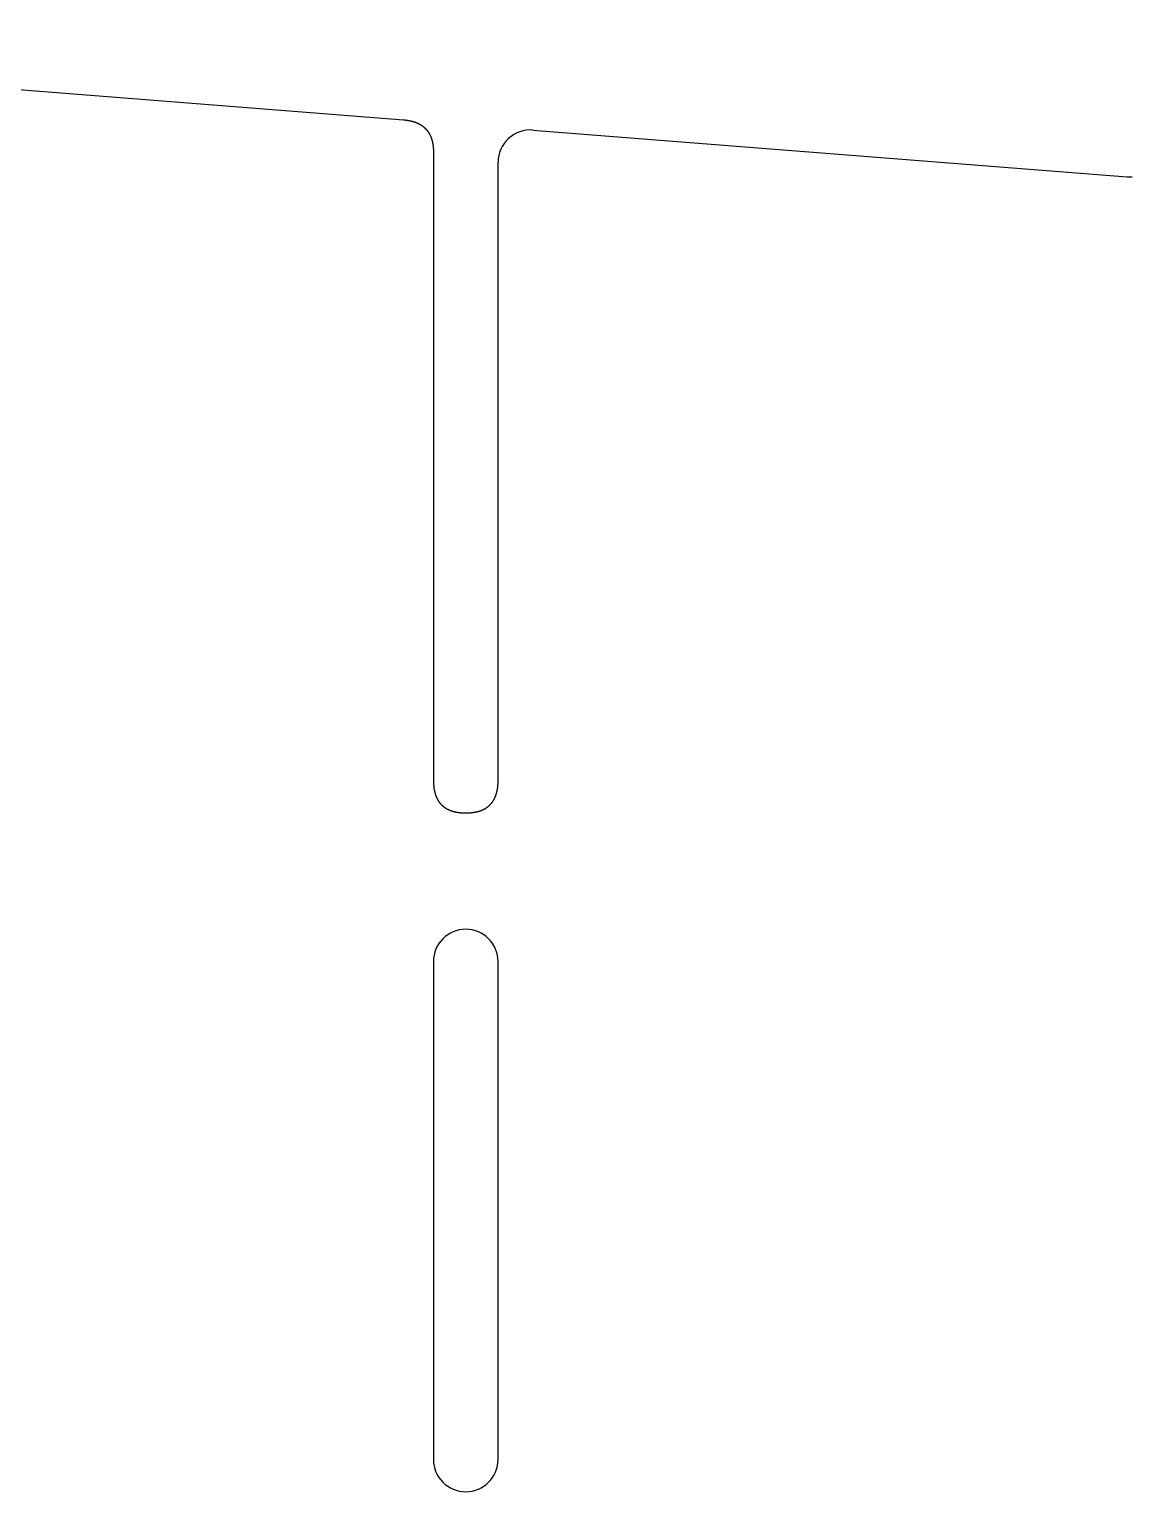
# Model space of a CAD drawing. Extents: x -174 to 104, y -42 to 61.
# Drawn here: x -69.04 to -35, y 1.22 to 46.45 of the extents above; entities that cross this region are included whole.
import ezdxf

# ---------------------------------------------------------------- set-up
doc = ezdxf.new("R2010")
doc.units = 0
doc.layers.add('BLACK', color=7, linetype='CONTINUOUS')

msp = doc.modelspace()

# ---------------------------------------------------------------- linework, layer by layer
at = {"layer": 'BLACK', "linetype": 'CONTINUOUS'}
for p, q in [((-93.068266, 46.453115), (-57.460938, 43.650757)), ((-57.460938, 43.650757), (-57.454877, 43.65027)), ((-57.454877, 43.65027), (-57.448835, 43.649764)), ((-57.448835, 43.649764), (-57.442832, 43.649242)), ((-57.442832, 43.649242), (-57.436849, 43.648701)), ((-57.436849, 43.648701), (-57.430903, 43.648144)), ((-57.430903, 43.648144), (-57.424978, 43.647568)), ((-57.424978, 43.647568), (-57.419089, 43.646976)), ((-57.419089, 43.646976), (-57.413221, 43.646365)), ((-57.413221, 43.646365), (-57.407389, 43.645739)), ((-57.407389, 43.645739), (-57.401577, 43.645094)), ((-57.401577, 43.645094), (-57.395802, 43.644433)), ((-57.395802, 43.644433), (-57.390046, 43.643755)), ((-57.390046, 43.643755), (-57.384327, 43.64306)), ((-57.384327, 43.64306), (-57.378627, 43.642348)), ((-57.378627, 43.642348), (-57.372963, 43.64162)), ((-57.372963, 43.64162), (-57.367317, 43.640874)), ((-57.367317, 43.640874), (-57.361708, 43.640113)), ((-57.361708, 43.640113), (-57.356118, 43.639334)), ((-57.356118, 43.639334), (-57.350563, 43.63854)), ((-57.350563, 43.63854), (-57.345027, 43.637729)), ((-57.345027, 43.637729), (-57.339526, 43.636902)), ((-57.339526, 43.636902), (-57.334043, 43.636058)), ((-57.334043, 43.636058), (-57.328595, 43.635199)), ((-57.328595, 43.635199), (-57.323166, 43.634323)), ((-57.323166, 43.634323), (-57.317772, 43.633431)), ((-57.317772, 43.633431), (-57.312395, 43.632523)), ((-57.312395, 43.632523), (-57.307053, 43.6316)), ((-57.307053, 43.6316), (-57.301729, 43.63066)), ((-57.301729, 43.63066), (-57.296439, 43.629706)), ((-57.296439, 43.629706), (-57.291167, 43.628734)), ((-57.291167, 43.628734), (-57.285928, 43.627749)), ((-57.285928, 43.627749), (-57.280707, 43.626746)), ((-57.280707, 43.626746), (-57.275519, 43.625729)), ((-57.275519, 43.625729), (-57.27035, 43.624696)), ((-57.27035, 43.624696), (-57.265213, 43.623649)), ((-57.265213, 43.623649), (-57.260094, 43.622584)), ((-57.260094, 43.622584), (-57.255007, 43.621506)), ((-57.255007, 43.621506), (-57.249938, 43.620412)), ((-57.249938, 43.620412), (-57.244901, 43.619304)), ((-57.244901, 43.619304), (-57.239881, 43.618179)), ((-57.239881, 43.618179), (-57.234893, 43.617041)), ((-57.234893, 43.617041), (-57.229923, 43.615886)), ((-57.229923, 43.615886), (-57.224984, 43.614718)), ((-57.224984, 43.614718), (-57.220063, 43.613534)), ((-57.220063, 43.613534), (-57.215172, 43.612336)), ((-57.215172, 43.612336), (-57.210299, 43.611122)), ((-57.210299, 43.611122), (-57.205457, 43.609895)), ((-57.205457, 43.609895), (-57.200631, 43.608652)), ((-57.200631, 43.608652), (-57.195836, 43.607396)), ((-57.195836, 43.607396), (-57.191059, 43.606124)), ((-57.191059, 43.606124), (-57.186311, 43.604839)), ((-57.186311, 43.604839), (-57.18158, 43.603538)), ((-57.18158, 43.603538), (-57.176879, 43.602224)), ((-57.176879, 43.602224), (-57.172195, 43.600894)), ((-57.172195, 43.600894), (-57.16754, 43.599552)), ((-57.16754, 43.599552), (-57.162902, 43.598194)), ((-57.162902, 43.598194), (-57.158293, 43.596823)), ((-57.158293, 43.596823), (-57.153701, 43.595437)), ((-57.153701, 43.595437), (-57.149137, 43.594038)), ((-57.149137, 43.594038), (-57.14459, 43.592624)), ((-57.14459, 43.592624), (-57.140072, 43.591197)), ((-57.140072, 43.591197), (-57.13557, 43.589754)), ((-57.13557, 43.589754), (-57.131096, 43.5883)), ((-57.131096, 43.5883), (-57.126639, 43.58683)), ((-57.126639, 43.58683), (-57.122209, 43.585348)), ((-57.122209, 43.585348), (-57.117796, 43.58385)), ((-57.117796, 43.58385), (-57.11341, 43.582341)), ((-57.11341, 43.582341), (-57.10904, 43.580816)), ((-57.10904, 43.580816), (-57.104698, 43.579279)), ((-57.104698, 43.579279), (-57.100372, 43.577727)), ((-57.100372, 43.577727), (-57.096072, 43.576163)), ((-57.096072, 43.576163), (-57.091789, 43.574584)), ((-57.091789, 43.574584), (-57.087532, 43.572993)), ((-57.087532, 43.572993), (-57.083292, 43.571387)), ((-57.083292, 43.571387), (-57.079077, 43.569769)), ((-57.079077, 43.569769), (-57.074879, 43.568136)), ((-57.074879, 43.568136), (-57.070706, 43.566492)), ((-57.070706, 43.566492), (-57.06655, 43.564832)), ((-57.06655, 43.564832), (-57.062418, 43.563161)), ((-57.062418, 43.563161), (-57.058303, 43.561475)), ((-57.058303, 43.561475), (-57.054213, 43.559777)), ((-57.054213, 43.559777), (-57.050139, 43.558065)), ((-57.050139, 43.558065), (-57.04609, 43.556341)), ((-57.04609, 43.556341), (-57.042057, 43.554603)), ((-57.042057, 43.554603), (-57.038048, 43.552853)), ((-57.038048, 43.552853), (-57.034055, 43.551088)), ((-57.034055, 43.551088), (-57.030086, 43.549312)), ((-57.030086, 43.549312), (-57.026133, 43.547521)), ((-57.026133, 43.547521), (-57.022203, 43.545718)), ((-57.022203, 43.545718), (-57.01829, 43.543902)), ((-57.01829, 43.543902), (-57.0144, 43.542074)), ((-57.0144, 43.542074), (-57.010526, 43.540231)), ((-57.010526, 43.540231), (-57.006675, 43.538377)), ((-57.006675, 43.538377), (-57.002839, 43.536509)), ((-57.002839, 43.536509), (-56.999027, 43.534629)), ((-56.999027, 43.534629), (-56.99523, 43.532735)), ((-56.99523, 43.532735), (-56.991456, 43.530829)), ((-56.991456, 43.530829), (-56.987697, 43.52891)), ((-56.987697, 43.52891), (-56.983961, 43.526979)), ((-56.983961, 43.526979), (-56.980241, 43.525033)), ((-56.980241, 43.525033), (-56.976542, 43.523077)), ((-56.976542, 43.523077), (-56.972859, 43.521106)), ((-56.972859, 43.521106), (-56.969198, 43.519124)), ((-56.969198, 43.519124), (-56.965552, 43.517128)), ((-56.965552, 43.517128), (-56.961927, 43.515121)), ((-56.961927, 43.515121), (-56.958318, 43.513099)), ((-56.958318, 43.513099), (-56.954731, 43.511066)), ((-56.954731, 43.511066), (-56.951158, 43.509019)), ((-56.951158, 43.509019), (-56.947607, 43.506961)), ((-56.947607, 43.506961), (-56.944071, 43.504889)), ((-56.944071, 43.504889), (-56.940555, 43.502806)), ((-56.940555, 43.502806), (-56.937055, 43.500708)), ((-56.937055, 43.500708), (-56.933575, 43.498599)), ((-56.933575, 43.498599), (-56.930111, 43.496477)), ((-56.930111, 43.496477), (-56.926667, 43.494343)), ((-56.926667, 43.494343), (-56.923238, 43.492195)), ((-56.923238, 43.492195), (-56.919828, 43.490036)), ((-56.919828, 43.490036), (-56.916434, 43.487862)), ((-56.916434, 43.487862), (-56.91306, 43.485678)), ((-56.91306, 43.485678), (-56.909701, 43.48348)), ((-56.909701, 43.48348), (-56.906361, 43.48127)), ((-56.906361, 43.48127), (-56.903036, 43.479046)), ((-56.903036, 43.479046), (-56.899731, 43.476811)), ((-56.899731, 43.476811), (-56.89644, 43.474562)), ((-56.89644, 43.474562), (-56.893168, 43.472302)), ((-56.893168, 43.472302), (-56.889912, 43.470028)), ((-56.889912, 43.470028), (-56.886674, 43.467743)), ((-56.886674, 43.467743), (-56.883451, 43.465443)), ((-56.883451, 43.465443), (-56.880247, 43.463133)), ((-56.880247, 43.463133), (-56.877057, 43.460808)), ((-56.877057, 43.460808), (-56.873886, 43.458472)), ((-56.873886, 43.458472), (-56.87073, 43.456122)), ((-56.87073, 43.456122), (-56.867591, 43.45376)), ((-56.867591, 43.45376), (-56.864468, 43.451385)), ((-56.864468, 43.451385), (-56.861362, 43.448998)), ((-56.861362, 43.448998), (-56.858272, 43.446597)), ((-56.858272, 43.446597), (-56.855199, 43.444185)), ((-56.855199, 43.444185), (-56.85214, 43.441759)), ((-56.85214, 43.441759), (-56.849099, 43.439321)), ((-56.849099, 43.439321), (-56.846073, 43.436869)), ((-56.846073, 43.436869), (-56.843064, 43.434406)), ((-56.843064, 43.434406), (-56.84007, 43.431929)), ((-56.84007, 43.431929), (-56.837093, 43.429439)), ((-56.837093, 43.429439), (-56.834131, 43.426937)), ((-56.834131, 43.426937), (-56.831185, 43.424422)), ((-56.831185, 43.424422), (-56.828254, 43.421893)), ((-56.828254, 43.421893), (-56.82534, 43.419352)), ((-56.82534, 43.419352), (-56.82244, 43.416798)), ((-56.82244, 43.416798), (-56.819557, 43.414231)), ((-56.819557, 43.414231), (-56.816689, 43.411651)), ((-56.816689, 43.411651), (-56.813836, 43.409058)), ((-56.813836, 43.409058), (-56.810999, 43.406452)), ((-56.810999, 43.406452), (-56.808177, 43.403833)), ((-56.808177, 43.403833), (-56.80537, 43.401201)), ((-56.80537, 43.401201), (-56.802579, 43.398556)), ((-56.802579, 43.398556), (-56.799803, 43.395897)), ((-56.799803, 43.395897), (-56.797042, 43.393226)), ((-56.797042, 43.393226), (-56.794297, 43.390541)), ((-56.794297, 43.390541), (-56.791566, 43.387843)), ((-56.791566, 43.387843), (-56.78885, 43.385132)), ((-56.78885, 43.385132), (-56.78615, 43.382407)), ((-56.78615, 43.382407), (-56.783464, 43.379669)), ((-56.783464, 43.379669), (-56.780793, 43.376918)), ((-56.780793, 43.376918), (-56.778137, 43.374154)), ((-56.778137, 43.374154), (-56.775496, 43.371376)), ((-56.775496, 43.371376), (-56.77287, 43.368584)), ((-56.77287, 43.368584), (-56.770259, 43.36578)), ((-56.770259, 43.36578), (-56.767662, 43.362961)), ((-56.767662, 43.362961), (-56.762513, 43.357283)), ((-56.762513, 43.357283), (-56.757422, 43.351551)), ((-56.757422, 43.351551), (-56.752389, 43.345764)), ((-56.752389, 43.345764), (-56.747414, 43.339922)), ((-56.747414, 43.339922), (-56.742498, 43.334024)), ((-56.742498, 43.334024), (-56.737638, 43.32807)), ((-56.737638, 43.32807), (-56.732836, 43.32206)), ((-56.732836, 43.32206), (-56.728091, 43.315993)), ((-56.728091, 43.315993), (-56.723403, 43.309868)), ((-56.723403, 43.309868), (-56.718772, 43.303687)), ((-56.718772, 43.303687), (-56.714197, 43.297447)), ((-56.714197, 43.297447), (-56.709679, 43.291149)), ((-56.709679, 43.291149), (-56.705217, 43.284793)), ((-56.705217, 43.284793), (-56.700811, 43.278377)), ((-56.700811, 43.278377), (-56.696461, 43.271901)), ((-56.696461, 43.271901), (-56.692168, 43.265366)), ((-56.692168, 43.265366), (-56.68793, 43.258769)), ((-56.68793, 43.258769), (-56.683748, 43.252112)), ((-56.683748, 43.252112), (-56.679622, 43.245393)), ((-56.679622, 43.245393), (-56.675552, 43.238612)), ((-56.675552, 43.238612), (-56.671537, 43.231768)), ((-56.671537, 43.231768), (-56.667579, 43.224861)), ((-56.667579, 43.224861), (-56.663675, 43.21789)), ((-56.663675, 43.21789), (-56.659828, 43.210855)), ((-56.659828, 43.210855), (-56.656037, 43.203755)), ((-56.656037, 43.203755), (-56.652301, 43.19659)), ((-56.652301, 43.19659), (-56.648621, 43.189359)), ((-56.648621, 43.189359), (-56.644998, 43.182061)), ((-56.644998, 43.182061), (-56.64143, 43.174696)), ((-56.64143, 43.174696), (-56.637918, 43.167263)), ((-56.637918, 43.167263), (-56.634463, 43.159763)), ((-56.634463, 43.159763), (-56.631064, 43.152193)), ((-56.631064, 43.152193), (-56.627722, 43.144553)), ((-56.627722, 43.144553), (-56.624436, 43.136844)), ((-56.624436, 43.136844), (-56.621207, 43.129063)), ((-56.621207, 43.129063), (-56.618035, 43.121211)), ((-56.618035, 43.121211), (-56.61492, 43.113287)), ((-56.61492, 43.113287), (-56.611863, 43.10529)), ((-56.611863, 43.10529), (-56.608864, 43.097219)), ((-56.608864, 43.097219), (-56.605922, 43.089075)), ((-56.605922, 43.089075), (-56.603038, 43.080855)), ((-56.603038, 43.080855), (-56.600213, 43.07256)), ((-56.600213, 43.07256), (-56.597446, 43.064188)), ((-56.597446, 43.064188), (-56.594738, 43.05574)), ((-56.594738, 43.05574), (-56.59209, 43.047214)), ((-56.59209, 43.047214), (-56.589501, 43.038609)), ((-56.589501, 43.038609), (-56.586971, 43.029926)), ((-56.586971, 43.029926), (-56.584502, 43.021162)), ((-56.584502, 43.021162), (-56.582093, 43.012318)), ((-56.582093, 43.012318), (-56.579746, 43.003392)), ((-56.579746, 43.003392), (-56.577459, 42.994384)), ((-56.577459, 42.994384), (-56.575234, 42.985294)), ((-56.575234, 42.985294), (-56.573071, 42.97612)), ((-56.573071, 42.97612), (-56.57097, 42.966861)), ((-53.460939, 43.33595), (-35.07845, 41.889217)), ((-56.57097, 42.966861), (-56.568933, 42.957517)), ((-56.568933, 42.957517), (-56.566958, 42.948087)), ((-56.566958, 42.948087), (-56.565047, 42.93857)), ((-56.565047, 42.93857), (-56.5632, 42.928966)), ((-56.5632, 42.928966), (-56.561418, 42.919273)), ((-56.561418, 42.919273), (-56.559701, 42.909491)), ((-56.559701, 42.909491), (-56.558049, 42.899619)), ((-56.558049, 42.899619), (-56.556463, 42.889656)), ((-56.556463, 42.889656), (-56.554944, 42.879601)), ((-56.554944, 42.879601), (-56.553492, 42.869454)), ((-56.553492, 42.869454), (-56.552107, 42.859214)), ((-56.552107, 42.859214), (-56.550791, 42.848879)), ((-56.550791, 42.848879), (-56.549543, 42.83845)), ((-56.549543, 42.83845), (-56.548364, 42.827924)), ((-56.548364, 42.827924), (-56.547256, 42.817302)), ((-56.547256, 42.817302), (-56.546217, 42.806582)), ((-56.546217, 42.806582), (-56.54525, 42.795763)), ((-56.54525, 42.795763), (-56.544354, 42.784846)), ((-56.544354, 42.784846), (-56.54353, 42.773828)), ((-56.54353, 42.773828), (-56.542779, 42.762709)), ((-56.542779, 42.762709), (-56.542101, 42.751487)), ((-56.542101, 42.751487), (-56.541497, 42.740163)), ((-56.541497, 42.740163), (-56.540969, 42.728736)), ((-56.540969, 42.728736), (-56.540515, 42.717203)), ((-56.540515, 42.717203), (-56.540138, 42.705565)), ((-56.540138, 42.705565), (-56.539837, 42.69382)), ((-56.539837, 42.69382), (-56.539613, 42.681968)), ((-56.539613, 42.681968), (-56.539468, 42.670008)), ((-56.539468, 42.670008), (-56.539402, 42.657938)), ((-56.539402, 42.657938), (-56.539397, 42.65384)), ((-56.539397, 42.65384), (-56.539397, 23.214758)), ((-54.539397, 23.214758), (-54.539397, 42.339033)), ((-56.539397, 23.214758), (-56.539387, 23.208443)), ((-56.539387, 23.208443), (-56.539357, 23.202149)), ((-56.539357, 23.202149), (-56.539307, 23.195894)), ((-56.539307, 23.195894), (-56.539238, 23.189659)), ((-56.539238, 23.189659), (-56.539148, 23.183464)), ((-56.539148, 23.183464), (-56.539039, 23.177288)), ((-56.539039, 23.177288), (-56.538911, 23.171151)), ((-56.538911, 23.171151), (-56.538763, 23.165034)), ((-56.538763, 23.165034), (-56.538596, 23.158956)), ((-56.538596, 23.158956), (-56.53841, 23.152897)), ((-56.53841, 23.152897), (-56.538204, 23.146876)), ((-56.538204, 23.146876), (-56.537979, 23.140875)), ((-56.537979, 23.140875), (-56.537736, 23.134911)), ((-56.537736, 23.134911), (-56.537474, 23.128967)), ((-56.537474, 23.128967), (-56.537193, 23.123061)), ((-56.537193, 23.123061), (-56.536893, 23.117173)), ((-56.536893, 23.117173), (-56.536574, 23.111323)), ((-56.536574, 23.111323), (-56.536237, 23.105491)), ((-56.536237, 23.105491), (-56.535882, 23.099697)), ((-56.535882, 23.099697), (-56.535508, 23.093921)), ((-56.535508, 23.093921), (-56.535116, 23.088182)), ((-56.535116, 23.088182), (-56.534706, 23.082462)), ((-56.534706, 23.082462), (-56.534278, 23.076777)), ((-56.534278, 23.076777), (-56.533831, 23.071112)), ((-56.533831, 23.071112), (-56.533367, 23.065482)), ((-54.545182, 23.068428), (-54.544293, 23.079718)), ((-54.544293, 23.079718), (-54.543475, 23.091116)), ((-54.543475, 23.091116), (-54.54273, 23.102624)), ((-54.54273, 23.102624), (-54.542058, 23.114242)), ((-54.542058, 23.114242), (-54.54146, 23.125972)), ((-54.54146, 23.125972), (-54.540937, 23.137814)), ((-54.540937, 23.137814), (-54.540489, 23.149769)), ((-54.540489, 23.149769), (-54.540116, 23.161839)), ((-54.540116, 23.161839), (-54.53982, 23.174024)), ((-54.53982, 23.174024), (-54.539602, 23.186325)), ((-54.539602, 23.186325), (-54.539462, 23.198743)), ((-54.539462, 23.198743), (-54.5394, 23.21128)), ((-54.5394, 23.21128), (-54.539397, 23.214758)), ((-56.533367, 23.065482), (-56.532884, 23.05987)), ((-56.532884, 23.05987), (-56.532385, 23.054294)), ((-56.532385, 23.054294), (-56.531867, 23.048737)), ((-56.531867, 23.048737), (-56.531332, 23.043214)), ((-56.531332, 23.043214), (-56.530779, 23.03771)), ((-56.530779, 23.03771), (-56.530209, 23.03224)), ((-56.530209, 23.03224), (-56.529621, 23.026788)), ((-56.529621, 23.026788), (-56.529017, 23.021371)), ((-56.529017, 23.021371), (-56.528394, 23.015972)), ((-56.528394, 23.015972), (-56.527755, 23.010607)), ((-56.527755, 23.010607), (-56.527098, 23.005259)), ((-56.527098, 23.005259), (-56.526426, 22.999945)), ((-56.526426, 22.999945), (-56.525735, 22.99465)), ((-56.525735, 22.99465), (-56.525028, 22.989387)), ((-56.525028, 22.989387), (-56.524304, 22.984142)), ((-56.524304, 22.984142), (-56.523564, 22.97893)), ((-56.523564, 22.97893), (-56.522806, 22.973736)), ((-56.522806, 22.973736), (-56.522033, 22.968574)), ((-56.522033, 22.968574), (-56.521242, 22.96343)), ((-56.521242, 22.96343), (-56.520435, 22.958317)), ((-56.520435, 22.958317), (-56.519612, 22.953223)), ((-56.519612, 22.953223), (-56.518773, 22.94816)), ((-56.518773, 22.94816), (-56.517917, 22.943114)), ((-56.517917, 22.943114), (-56.517045, 22.9381)), ((-56.517045, 22.9381), (-56.516157, 22.933103)), ((-56.516157, 22.933103), (-56.515253, 22.928138)), ((-56.515253, 22.928138), (-56.514333, 22.923189)), ((-56.514333, 22.923189), (-56.513398, 22.918271)), ((-56.513398, 22.918271), (-56.512445, 22.913371)), ((-56.512445, 22.913371), (-56.511479, 22.9085)), ((-56.511479, 22.9085), (-56.510495, 22.903647)), ((-56.510495, 22.903647), (-56.509497, 22.898824)), ((-56.509497, 22.898824), (-56.508481, 22.894017)), ((-56.508481, 22.894017), (-56.507452, 22.889241)), ((-56.507452, 22.889241), (-56.506406, 22.884481)), ((-56.506406, 22.884481), (-56.505346, 22.87975)), ((-56.505346, 22.87975), (-56.504269, 22.875037)), ((-56.504269, 22.875037), (-56.503178, 22.870352)), ((-56.503178, 22.870352), (-56.502071, 22.865684)), ((-56.502071, 22.865684), (-56.500949, 22.861045)), ((-56.500949, 22.861045), (-56.499812, 22.856422)), ((-56.499812, 22.856422), (-56.49866, 22.851828)), ((-56.49866, 22.851828), (-56.497492, 22.84725)), ((-56.497492, 22.84725), (-56.496311, 22.8427)), ((-56.496311, 22.8427), (-56.495113, 22.838166)), ((-56.495113, 22.838166), (-56.493902, 22.83366)), ((-56.493902, 22.83366), (-56.492674, 22.829171)), ((-56.492674, 22.829171), (-56.491433, 22.824709)), ((-56.491433, 22.824709), (-56.490176, 22.820263)), ((-56.490176, 22.820263), (-56.488906, 22.815844)), ((-56.488906, 22.815844), (-56.487619, 22.811441)), ((-56.487619, 22.811441), (-56.48632, 22.807065)), ((-56.48632, 22.807065), (-56.485004, 22.802706)), ((-56.485004, 22.802706), (-56.483676, 22.798372)), ((-56.483676, 22.798372), (-56.482331, 22.794055)), ((-56.482331, 22.794055), (-56.480974, 22.789763)), ((-56.480974, 22.789763), (-56.4796, 22.785488)), ((-56.4796, 22.785488), (-56.478214, 22.781238)), ((-56.478214, 22.781238), (-56.476812, 22.777004)), ((-56.476812, 22.777004), (-56.475398, 22.772796)), ((-56.475398, 22.772796), (-56.473967, 22.768603)), ((-56.473967, 22.768603), (-56.472524, 22.764436)), ((-56.472524, 22.764436), (-56.471066, 22.760284)), ((-56.471066, 22.760284), (-56.469594, 22.756157)), ((-56.469594, 22.756157), (-56.468107, 22.752046)), ((-56.468107, 22.752046), (-56.466608, 22.747959)), ((-56.466608, 22.747959), (-56.465093, 22.743888)), ((-56.465093, 22.743888), (-56.463566, 22.739841)), ((-56.463566, 22.739841), (-56.462023, 22.735809)), ((-56.462023, 22.735809), (-56.460468, 22.731802)), ((-56.460468, 22.731802), (-56.458898, 22.727809)), ((-56.458898, 22.727809), (-56.457315, 22.723841)), ((-56.457315, 22.723841), (-56.455717, 22.719888)), ((-56.455717, 22.719888), (-56.454106, 22.715958)), ((-56.454106, 22.715958), (-56.452481, 22.712043)), ((-56.452481, 22.712043), (-56.450843, 22.708152)), ((-56.450843, 22.708152), (-56.44919, 22.704276)), ((-56.44919, 22.704276), (-56.447525, 22.700422)), ((-56.447525, 22.700422), (-56.445845, 22.696584)), ((-56.445845, 22.696584), (-56.444152, 22.692768)), ((-56.444152, 22.692768), (-56.442445, 22.688967)), ((-56.442445, 22.688967), (-56.440725, 22.685188)), ((-56.440725, 22.685188), (-56.43899, 22.681425)), ((-56.43899, 22.681425), (-56.437244, 22.677683)), ((-56.437244, 22.677683), (-56.435482, 22.673956)), ((-56.435482, 22.673956), (-56.433708, 22.670251)), ((-56.433708, 22.670251), (-56.43192, 22.666561)), ((-56.43192, 22.666561), (-56.430119, 22.662892)), ((-56.430119, 22.662892), (-56.428304, 22.659238)), ((-56.428304, 22.659238), (-56.426476, 22.655606)), ((-56.426476, 22.655606), (-56.424634, 22.651988)), ((-56.424634, 22.651988), (-56.42278, 22.64839)), ((-56.42278, 22.64839), (-56.420911, 22.644808)), ((-56.420911, 22.644808), (-56.41903, 22.641246)), ((-56.41903, 22.641246), (-56.417134, 22.637699)), ((-56.417134, 22.637699), (-56.415226, 22.634172)), ((-56.415226, 22.634172), (-56.413304, 22.63066)), ((-56.413304, 22.63066), (-56.41137, 22.627167)), ((-56.41137, 22.627167), (-56.409421, 22.62369)), ((-56.409421, 22.62369), (-56.40746, 22.620232)), ((-56.40746, 22.620232), (-56.405484, 22.616789)), ((-54.673785, 22.615968), (-54.669847, 22.622851)), ((-54.669847, 22.622851), (-54.665963, 22.629803)), ((-54.665963, 22.629803), (-54.662132, 22.636823)), ((-54.662132, 22.636823), (-54.658354, 22.643912)), ((-54.658354, 22.643912), (-54.65463, 22.651072)), ((-54.65463, 22.651072), (-54.650959, 22.658302)), ((-54.650959, 22.658302), (-54.647342, 22.665603)), ((-54.647342, 22.665603), (-54.643779, 22.672976)), ((-54.643779, 22.672976), (-54.64027, 22.680422)), ((-54.64027, 22.680422), (-54.636814, 22.687941)), ((-54.636814, 22.687941), (-54.633413, 22.695533)), ((-54.633413, 22.695533), (-54.630066, 22.7032)), ((-54.630066, 22.7032), (-54.626774, 22.710943)), ((-54.626774, 22.710943), (-54.623537, 22.718761)), ((-54.623537, 22.718761), (-54.620354, 22.726656)), ((-54.620354, 22.726656), (-54.617227, 22.734628)), ((-54.617227, 22.734628), (-54.614155, 22.742678)), ((-54.614155, 22.742678), (-54.611139, 22.750806)), ((-54.611139, 22.750806), (-54.608179, 22.759015)), ((-54.608179, 22.759015), (-54.605275, 22.767303)), ((-54.605275, 22.767303), (-54.602427, 22.775673)), ((-54.602427, 22.775673), (-54.599636, 22.784124)), ((-54.599636, 22.784124), (-54.596902, 22.792658)), ((-54.596902, 22.792658), (-54.594226, 22.801275)), ((-54.594226, 22.801275), (-54.591608, 22.809976)), ((-54.591608, 22.809976), (-54.589047, 22.818762)), ((-54.589047, 22.818762), (-54.586545, 22.827634)), ((-54.586545, 22.827634), (-54.584102, 22.836592)), ((-54.584102, 22.836592), (-54.581718, 22.845637)), ((-54.581718, 22.845637), (-54.579394, 22.85477)), ((-54.579394, 22.85477), (-54.57713, 22.863993)), ((-54.57713, 22.863993), (-54.574926, 22.873305)), ((-54.574926, 22.873305), (-54.572783, 22.882707)), ((-54.572783, 22.882707), (-54.570701, 22.892201)), ((-54.570701, 22.892201), (-54.568682, 22.901788)), ((-54.568682, 22.901788), (-54.566724, 22.911467)), ((-54.566724, 22.911467), (-54.564829, 22.92124)), ((-54.564829, 22.92124), (-54.562998, 22.931108)), ((-54.562998, 22.931108), (-54.56123, 22.941072)), ((-54.56123, 22.941072), (-54.559526, 22.951132)), ((-54.559526, 22.951132), (-54.557887, 22.96129)), ((-54.557887, 22.96129), (-54.556314, 22.971547)), ((-54.556314, 22.971547), (-54.554806, 22.981902)), ((-54.554806, 22.981902), (-54.553364, 22.992358)), ((-54.553364, 22.992358), (-54.55199, 23.002914)), ((-54.55199, 23.002914), (-54.550683, 23.013573)), ((-54.550683, 23.013573), (-54.549444, 23.024334)), ((-54.549444, 23.024334), (-54.548274, 23.0352)), ((-54.548274, 23.0352), (-54.547173, 23.04617)), ((-54.547173, 23.04617), (-54.546142, 23.057245)), ((-54.546142, 23.057245), (-54.545182, 23.068428)), ((-56.405484, 22.616789), (-56.403496, 22.613365)), ((-56.403496, 22.613365), (-56.401494, 22.609956)), ((-56.401494, 22.609956), (-56.39948, 22.606566)), ((-56.39948, 22.606566), (-56.397451, 22.60319)), ((-56.397451, 22.60319), (-56.395411, 22.599834)), ((-56.395411, 22.599834), (-56.393355, 22.596492)), ((-56.393355, 22.596492), (-56.391288, 22.593168)), ((-56.391288, 22.593168), (-56.389206, 22.58986)), ((-56.389206, 22.58986), (-56.387112, 22.586569)), ((-56.387112, 22.586569), (-56.385004, 22.583293)), ((-56.385004, 22.583293), (-56.382883, 22.580035)), ((-56.382883, 22.580035), (-56.380748, 22.576792)), ((-56.380748, 22.576792), (-56.378601, 22.573567)), ((-56.378601, 22.573567), (-56.37644, 22.570356)), ((-56.37644, 22.570356), (-56.374266, 22.567163)), ((-56.374266, 22.567163), (-56.372078, 22.563984)), ((-56.372078, 22.563984), (-56.369877, 22.560823)), ((-56.369877, 22.560823), (-56.367663, 22.557676)), ((-56.367663, 22.557676), (-56.365435, 22.554546)), ((-56.365435, 22.554546), (-56.363194, 22.55143)), ((-56.363194, 22.55143), (-56.36094, 22.548332)), ((-56.36094, 22.548332), (-56.358672, 22.545248)), ((-56.358672, 22.545248), (-56.356391, 22.542181)), ((-56.356391, 22.542181), (-56.354097, 22.539128)), ((-56.354097, 22.539128), (-56.351789, 22.536091)), ((-56.351789, 22.536091), (-56.349467, 22.533069)), ((-56.349467, 22.533069), (-56.347133, 22.530064)), ((-56.347133, 22.530064), (-56.344784, 22.527072)), ((-56.344784, 22.527072), (-56.342423, 22.524097)), ((-56.342423, 22.524097), (-56.340047, 22.521136)), ((-56.340047, 22.521136), (-56.337659, 22.518191)), ((-56.337659, 22.518191), (-56.335256, 22.51526)), ((-56.335256, 22.51526), (-56.332841, 22.512345)), ((-56.332841, 22.512345), (-56.330411, 22.509444)), ((-56.330411, 22.509444), (-56.327968, 22.506559)), ((-56.327968, 22.506559), (-56.325511, 22.503688)), ((-56.325511, 22.503688), (-56.323041, 22.500832)), ((-56.323041, 22.500832), (-56.320557, 22.497991)), ((-56.320557, 22.497991), (-56.318059, 22.495165)), ((-56.318059, 22.495165), (-56.315547, 22.492353)), ((-56.315547, 22.492353), (-56.313022, 22.489556)), ((-56.313022, 22.489556), (-56.310483, 22.486773)), ((-56.310483, 22.486773), (-56.30793, 22.484005)), ((-56.30793, 22.484005), (-56.305363, 22.481251)), ((-56.305363, 22.481251), (-56.302783, 22.478512)), ((-56.302783, 22.478512), (-56.300188, 22.475787)), ((-56.300188, 22.475787), (-56.297579, 22.473077)), ((-56.297579, 22.473077), (-56.294957, 22.47038)), ((-56.294957, 22.47038), (-56.29232, 22.467698)), ((-56.29232, 22.467698), (-56.289669, 22.465031)), ((-56.289669, 22.465031), (-56.284326, 22.459738)), ((-56.284326, 22.459738), (-56.278925, 22.454501)), ((-56.278925, 22.454501), (-56.273468, 22.449321)), ((-56.273468, 22.449321), (-56.267953, 22.444196)), ((-56.267953, 22.444196), (-56.262381, 22.439128)), ((-56.262381, 22.439128), (-56.25675, 22.434114)), ((-56.25675, 22.434114), (-56.251061, 22.429156)), ((-56.251061, 22.429156), (-56.245314, 22.424252)), ((-56.245314, 22.424252), (-56.239507, 22.419404)), ((-56.239507, 22.419404), (-56.23364, 22.414609)), ((-56.23364, 22.414609), (-56.227714, 22.40987)), ((-56.227714, 22.40987), (-56.221727, 22.405184)), ((-56.221727, 22.405184), (-56.215679, 22.400552)), ((-56.215679, 22.400552), (-56.209571, 22.395974)), ((-56.209571, 22.395974), (-56.2034, 22.39145)), ((-56.2034, 22.39145), (-56.197167, 22.386979)), ((-56.197167, 22.386979), (-56.190871, 22.382562)), ((-56.190871, 22.382562), (-56.184512, 22.378199)), ((-56.184512, 22.378199), (-56.17809, 22.373889)), ((-56.17809, 22.373889), (-56.171603, 22.369632)), ((-56.171603, 22.369632), (-56.165052, 22.365428)), ((-56.165052, 22.365428), (-56.158435, 22.361278)), ((-56.158435, 22.361278), (-56.151752, 22.35718)), ((-56.151752, 22.35718), (-56.145003, 22.353136)), ((-56.145003, 22.353136), (-56.138187, 22.349146)), ((-56.138187, 22.349146), (-56.131304, 22.345208)), ((-56.131304, 22.345208), (-56.124352, 22.341324)), ((-56.124352, 22.341324), (-56.117332, 22.337493)), ((-56.117332, 22.337493), (-56.110243, 22.333715)), ((-56.110243, 22.333715), (-56.103083, 22.329991)), ((-56.103083, 22.329991), (-56.095853, 22.32632)), ((-56.095853, 22.32632), (-56.088552, 22.322703)), ((-56.088552, 22.322703), (-56.081179, 22.31914)), ((-56.081179, 22.31914), (-56.073733, 22.315631)), ((-56.073733, 22.315631), (-56.066214, 22.312175)), ((-56.066214, 22.312175), (-56.058622, 22.308774)), ((-56.058622, 22.308774), (-56.050955, 22.305427)), ((-56.050955, 22.305427), (-56.043212, 22.302135)), ((-56.043212, 22.302135), (-56.035394, 22.298898)), ((-56.035394, 22.298898), (-56.027499, 22.295715)), ((-56.027499, 22.295715), (-56.019527, 22.292588)), ((-56.019527, 22.292588), (-56.011477, 22.289516)), ((-56.011477, 22.289516), (-56.003348, 22.2865)), ((-56.003348, 22.2865), (-55.99514, 22.28354)), ((-55.99514, 22.28354), (-55.986852, 22.280636)), ((-55.986852, 22.280636), (-55.978482, 22.277788)), ((-55.978482, 22.277788), (-55.970031, 22.274997)), ((-55.970031, 22.274997), (-55.961497, 22.272263)), ((-55.961497, 22.272263), (-55.95288, 22.269587)), ((-55.95288, 22.269587), (-55.944179, 22.266969)), ((-55.944179, 22.266969), (-55.935393, 22.264408)), ((-55.935393, 22.264408), (-55.926521, 22.261906)), ((-55.926521, 22.261906), (-55.917563, 22.259463)), ((-55.917563, 22.259463), (-55.908518, 22.257079)), ((-55.908518, 22.257079), (-55.899385, 22.254755)), ((-55.899385, 22.254755), (-55.890162, 22.252491)), ((-55.890162, 22.252491), (-55.88085, 22.250287)), ((-55.88085, 22.250287), (-55.871448, 22.248144)), ((-55.871448, 22.248144), (-55.861954, 22.246062)), ((-55.861954, 22.246062), (-55.852367, 22.244043)), ((-55.852367, 22.244043), (-55.842688, 22.242085)), ((-55.842688, 22.242085), (-55.832915, 22.24019)), ((-55.832915, 22.24019), (-55.823047, 22.238359)), ((-55.823047, 22.238359), (-55.813083, 22.236591)), ((-55.813083, 22.236591), (-55.803023, 22.234887)), ((-55.803023, 22.234887), (-55.792865, 22.233248)), ((-55.792865, 22.233248), (-55.782608, 22.231675)), ((-55.782608, 22.231675), (-55.772253, 22.230167)), ((-55.772253, 22.230167), (-55.761797, 22.228725)), ((-55.761797, 22.228725), (-55.751241, 22.227351)), ((-55.751241, 22.227351), (-55.740582, 22.226044)), ((-55.740582, 22.226044), (-55.729821, 22.224805)), ((-55.729821, 22.224805), (-55.718955, 22.223635)), ((-55.718955, 22.223635), (-55.707985, 22.222534)), ((-55.707985, 22.222534), (-55.69691, 22.221503)), ((-55.69691, 22.221503), (-55.685727, 22.220543)), ((-55.685727, 22.220543), (-55.674437, 22.219654)), ((-55.674437, 22.219654), (-55.663039, 22.218836)), ((-55.663039, 22.218836), (-55.651531, 22.218091)), ((-55.651531, 22.218091), (-55.639913, 22.217419)), ((-55.639913, 22.217419), (-55.628183, 22.216821)), ((-55.628183, 22.216821), (-55.616341, 22.216298)), ((-55.616341, 22.216298), (-55.604386, 22.21585)), ((-55.604386, 22.21585), (-55.592316, 22.215477)), ((-55.592316, 22.215477), (-55.580131, 22.215181)), ((-55.580131, 22.215181), (-55.56783, 22.214963)), ((-55.56783, 22.214963), (-55.555412, 22.214823)), ((-55.555412, 22.214823), (-55.542875, 22.214761)), ((-55.542875, 22.214761), (-55.539397, 22.214758)), ((-55.539397, 22.214758), (-55.533082, 22.214768)), ((-55.533082, 22.214768), (-55.526788, 22.214798)), ((-55.526788, 22.214798), (-55.520533, 22.214848)), ((-55.520533, 22.214848), (-55.514298, 22.214917)), ((-55.514298, 22.214917), (-55.508103, 22.215007)), ((-55.508103, 22.215007), (-55.501927, 22.215116)), ((-55.501927, 22.215116), (-55.49579, 22.215244)), ((-55.49579, 22.215244), (-55.489673, 22.215392)), ((-55.489673, 22.215392), (-55.483595, 22.215559)), ((-55.483595, 22.215559), (-55.477536, 22.215745)), ((-55.477536, 22.215745), (-55.471515, 22.215951)), ((-55.471515, 22.215951), (-55.465514, 22.216176)), ((-55.465514, 22.216176), (-55.45955, 22.216419)), ((-55.45955, 22.216419), (-55.453606, 22.216681)), ((-55.453606, 22.216681), (-55.4477, 22.216962)), ((-55.4477, 22.216962), (-55.441812, 22.217262)), ((-55.441812, 22.217262), (-55.435962, 22.217581)), ((-55.435962, 22.217581), (-55.43013, 22.217918)), ((-55.43013, 22.217918), (-55.424336, 22.218273)), ((-55.424336, 22.218273), (-55.41856, 22.218647)), ((-55.41856, 22.218647), (-55.412821, 22.219039)), ((-55.412821, 22.219039), (-55.407101, 22.219449)), ((-55.407101, 22.219449), (-55.401416, 22.219877)), ((-55.401416, 22.219877), (-55.395751, 22.220324)), ((-55.395751, 22.220324), (-55.390121, 22.220788)), ((-55.390121, 22.220788), (-55.384509, 22.221271)), ((-55.384509, 22.221271), (-55.378933, 22.22177)), ((-55.378933, 22.22177), (-55.373376, 22.222288)), ((-55.373376, 22.222288), (-55.367853, 22.222823)), ((-55.367853, 22.222823), (-55.362349, 22.223376)), ((-55.362349, 22.223376), (-55.356879, 22.223946)), ((-55.356879, 22.223946), (-55.351427, 22.224534)), ((-55.351427, 22.224534), (-55.34601, 22.225138)), ((-55.34601, 22.225138), (-55.340611, 22.225761)), ((-55.340611, 22.225761), (-55.335246, 22.2264)), ((-55.335246, 22.2264), (-55.329898, 22.227057)), ((-55.329898, 22.227057), (-55.324584, 22.227729)), ((-55.324584, 22.227729), (-55.319289, 22.22842)), ((-55.319289, 22.22842), (-55.314026, 22.229127)), ((-55.314026, 22.229127), (-55.308781, 22.229851)), ((-55.308781, 22.229851), (-55.303569, 22.230591)), ((-55.303569, 22.230591), (-55.298375, 22.231349)), ((-55.298375, 22.231349), (-55.293213, 22.232122)), ((-55.293213, 22.232122), (-55.288069, 22.232913)), ((-55.288069, 22.232913), (-55.282956, 22.23372)), ((-55.282956, 22.23372), (-55.277862, 22.234543)), ((-55.277862, 22.234543), (-55.272799, 22.235382)), ((-55.272799, 22.235382), (-55.267753, 22.236238)), ((-55.267753, 22.236238), (-55.262739, 22.23711)), ((-55.262739, 22.23711), (-55.257742, 22.237998)), ((-55.257742, 22.237998), (-55.252777, 22.238902)), ((-55.252777, 22.238902), (-55.247828, 22.239822)), ((-55.247828, 22.239822), (-55.24291, 22.240757)), ((-55.24291, 22.240757), (-55.23801, 22.24171)), ((-55.23801, 22.24171), (-55.233139, 22.242676)), ((-55.233139, 22.242676), (-55.228286, 22.24366)), ((-55.228286, 22.24366), (-55.223463, 22.244658)), ((-55.223463, 22.244658), (-55.218656, 22.245674)), ((-55.218656, 22.245674), (-55.21388, 22.246703)), ((-55.21388, 22.246703), (-55.20912, 22.247749)), ((-55.20912, 22.247749), (-55.204389, 22.248809)), ((-55.204389, 22.248809), (-55.199676, 22.249886)), ((-55.199676, 22.249886), (-55.194991, 22.250977)), ((-55.194991, 22.250977), (-55.190323, 22.252084)), ((-55.190323, 22.252084), (-55.185684, 22.253206)), ((-55.185684, 22.253206), (-55.181061, 22.254343)), ((-55.181061, 22.254343), (-55.176467, 22.255495)), ((-55.176467, 22.255495), (-55.171889, 22.256663)), ((-55.171889, 22.256663), (-55.167339, 22.257844)), ((-55.167339, 22.257844), (-55.162805, 22.259042)), ((-55.162805, 22.259042), (-55.158299, 22.260253)), ((-55.158299, 22.260253), (-55.15381, 22.261481)), ((-55.15381, 22.261481), (-55.149348, 22.262722)), ((-55.149348, 22.262722), (-55.144902, 22.263979)), ((-55.144902, 22.263979), (-55.140483, 22.265249)), ((-55.140483, 22.265249), (-55.13608, 22.266536)), ((-55.13608, 22.266536), (-55.131704, 22.267835)), ((-55.131704, 22.267835), (-55.127345, 22.269151)), ((-55.127345, 22.269151), (-55.123011, 22.270479)), ((-55.123011, 22.270479), (-55.118694, 22.271824)), ((-55.118694, 22.271824), (-55.114402, 22.273181)), ((-55.114402, 22.273181), (-55.110127, 22.274555)), ((-55.110127, 22.274555), (-55.105877, 22.275941)), ((-55.105877, 22.275941), (-55.101643, 22.277343)), ((-55.101643, 22.277343), (-55.097435, 22.278757)), ((-55.097435, 22.278757), (-55.093242, 22.280188)), ((-55.093242, 22.280188), (-55.089075, 22.281631)), ((-55.089075, 22.281631), (-55.084923, 22.283089)), ((-55.084923, 22.283089), (-55.080796, 22.284561)), ((-55.080796, 22.284561), (-55.076685, 22.286048)), ((-55.076685, 22.286048), (-55.072598, 22.287547)), ((-55.072598, 22.287547), (-55.068527, 22.289062)), ((-55.068527, 22.289062), (-55.06448, 22.290589)), ((-55.06448, 22.290589), (-55.060448, 22.292132)), ((-55.060448, 22.292132), (-55.056441, 22.293687)), ((-55.056441, 22.293687), (-55.052448, 22.295257)), ((-55.052448, 22.295257), (-55.04848, 22.29684)), ((-55.04848, 22.29684), (-55.044527, 22.298438)), ((-55.044527, 22.298438), (-55.040597, 22.300049)), ((-55.040597, 22.300049), (-55.036682, 22.301674)), ((-55.036682, 22.301674), (-55.032791, 22.303312)), ((-55.032791, 22.303312), (-55.028915, 22.304965)), ((-55.028915, 22.304965), (-55.025061, 22.30663)), ((-55.025061, 22.30663), (-55.021223, 22.30831)), ((-55.021223, 22.30831), (-55.017407, 22.310003)), ((-55.017407, 22.310003), (-55.013606, 22.31171)), ((-55.013606, 22.31171), (-55.009827, 22.31343)), ((-55.009827, 22.31343), (-55.006064, 22.315165)), ((-55.006064, 22.315165), (-55.002322, 22.316911)), ((-55.002322, 22.316911), (-54.998595, 22.318673)), ((-54.998595, 22.318673), (-54.99489, 22.320447)), ((-54.99489, 22.320447), (-54.9912, 22.322235)), ((-54.9912, 22.322235), (-54.987531, 22.324036)), ((-54.987531, 22.324036), (-54.983877, 22.325851)), ((-54.983877, 22.325851), (-54.980245, 22.327679)), ((-54.980245, 22.327679), (-54.976627, 22.329521)), ((-54.976627, 22.329521), (-54.973029, 22.331375)), ((-54.973029, 22.331375), (-54.969447, 22.333244)), ((-54.969447, 22.333244), (-54.965885, 22.335125)), ((-54.965885, 22.335125), (-54.962338, 22.337021)), ((-54.962338, 22.337021), (-54.958811, 22.338929)), ((-54.958811, 22.338929), (-54.955299, 22.340851)), ((-54.955299, 22.340851), (-54.951806, 22.342785)), ((-54.951806, 22.342785), (-54.948329, 22.344734)), ((-54.948329, 22.344734), (-54.944871, 22.346695)), ((-54.944871, 22.346695), (-54.941428, 22.348671)), ((-54.941428, 22.348671), (-54.938004, 22.350659)), ((-54.938004, 22.350659), (-54.934595, 22.352661)), ((-54.934595, 22.352661), (-54.931205, 22.354675)), ((-54.931205, 22.354675), (-54.927829, 22.356704)), ((-54.927829, 22.356704), (-54.924473, 22.358744)), ((-54.924473, 22.358744), (-54.921131, 22.3608)), ((-54.921131, 22.3608), (-54.917807, 22.362867)), ((-54.917807, 22.362867), (-54.914499, 22.364949)), ((-54.914499, 22.364949), (-54.911208, 22.367043)), ((-54.911208, 22.367043), (-54.907932, 22.369151)), ((-54.907932, 22.369151), (-54.904675, 22.371272)), ((-54.904675, 22.371272), (-54.901431, 22.373407)), ((-54.901431, 22.373407), (-54.898206, 22.375554)), ((-54.898206, 22.375554), (-54.894995, 22.377715)), ((-54.894995, 22.377715), (-54.891802, 22.379889)), ((-54.891802, 22.379889), (-54.888623, 22.382077)), ((-54.888623, 22.382077), (-54.885462, 22.384278)), ((-54.885462, 22.384278), (-54.882315, 22.386492)), ((-54.882315, 22.386492), (-54.879185, 22.38872)), ((-54.879185, 22.38872), (-54.876069, 22.390961)), ((-54.876069, 22.390961), (-54.872971, 22.393215)), ((-54.872971, 22.393215), (-54.869887, 22.395483)), ((-54.869887, 22.395483), (-54.86682, 22.397764)), ((-54.86682, 22.397764), (-54.863767, 22.400058)), ((-54.863767, 22.400058), (-54.86073, 22.402366)), ((-54.86073, 22.402366), (-54.857708, 22.404688)), ((-54.857708, 22.404688), (-54.854703, 22.407022)), ((-54.854703, 22.407022), (-54.851711, 22.409371)), ((-54.851711, 22.409371), (-54.848736, 22.411732)), ((-54.848736, 22.411732), (-54.845775, 22.414108)), ((-54.845775, 22.414108), (-54.84283, 22.416496)), ((-54.84283, 22.416496), (-54.839899, 22.418899)), ((-54.839899, 22.418899), (-54.836984, 22.421314)), ((-54.836984, 22.421314), (-54.834083, 22.423744)), ((-54.834083, 22.423744), (-54.831198, 22.426187)), ((-54.831198, 22.426187), (-54.828327, 22.428644)), ((-54.828327, 22.428644), (-54.825471, 22.431114)), ((-54.825471, 22.431114), (-54.82263, 22.433598)), ((-54.82263, 22.433598), (-54.819804, 22.436096)), ((-54.819804, 22.436096), (-54.816992, 22.438608)), ((-54.816992, 22.438608), (-54.814195, 22.441133)), ((-54.814195, 22.441133), (-54.811412, 22.443672)), ((-54.811412, 22.443672), (-54.808644, 22.446225)), ((-54.808644, 22.446225), (-54.80589, 22.448792)), ((-54.80589, 22.448792), (-54.803151, 22.451372)), ((-54.803151, 22.451372), (-54.800426, 22.453967)), ((-54.800426, 22.453967), (-54.797716, 22.456576)), ((-54.797716, 22.456576), (-54.795019, 22.459198)), ((-54.795019, 22.459198), (-54.792337, 22.461835)), ((-54.792337, 22.461835), (-54.78967, 22.464486)), ((-54.78967, 22.464486), (-54.784377, 22.469829)), ((-54.784377, 22.469829), (-54.77914, 22.47523)), ((-54.77914, 22.47523), (-54.77396, 22.480687)), ((-54.77396, 22.480687), (-54.768835, 22.486202)), ((-54.768835, 22.486202), (-54.763767, 22.491774)), ((-54.763767, 22.491774), (-54.758753, 22.497405)), ((-54.758753, 22.497405), (-54.753795, 22.503094)), ((-54.753795, 22.503094), (-54.748891, 22.508841)), ((-54.748891, 22.508841), (-54.744043, 22.514648)), ((-54.744043, 22.514648), (-54.739248, 22.520515)), ((-54.739248, 22.520515), (-54.734509, 22.526441)), ((-54.734509, 22.526441), (-54.729823, 22.532428)), ((-54.729823, 22.532428), (-54.725191, 22.538476)), ((-54.725191, 22.538476), (-54.720613, 22.544584)), ((-54.720613, 22.544584), (-54.716089, 22.550755)), ((-54.716089, 22.550755), (-54.711618, 22.556988)), ((-54.711618, 22.556988), (-54.707201, 22.563284)), ((-54.707201, 22.563284), (-54.702838, 22.569643)), ((-54.702838, 22.569643), (-54.698528, 22.576065)), ((-54.698528, 22.576065), (-54.694271, 22.582552)), ((-54.694271, 22.582552), (-54.690067, 22.589103)), ((-54.690067, 22.589103), (-54.685917, 22.59572)), ((-54.685917, 22.59572), (-54.681819, 22.602403)), ((-54.681819, 22.602403), (-54.677775, 22.609152)), ((-54.677775, 22.609152), (-54.673785, 22.615968)), ((-56.539397, 17.614758), (-56.539397, 2.217259)), ((-54.539397, 2.217259), (-54.539397, 17.614758))]:
    msp.add_line(p, q, dxfattribs=at)
at = {"layer": 'BLACK'}
for centre, radius, start, end in [((-53.539397, 42.339033), 1, 85.5000611, 180), ((-35, 42.886132), 0.999997, -94.4994909, -85.5004519), ((-55.539397, 17.614758), 1, 0, 180), ((-55.539397, 2.217259), 1, -180, 0)]:
    msp.add_arc(centre, radius, start, end, dxfattribs=at)

doc.saveas('drawing.dxf')
